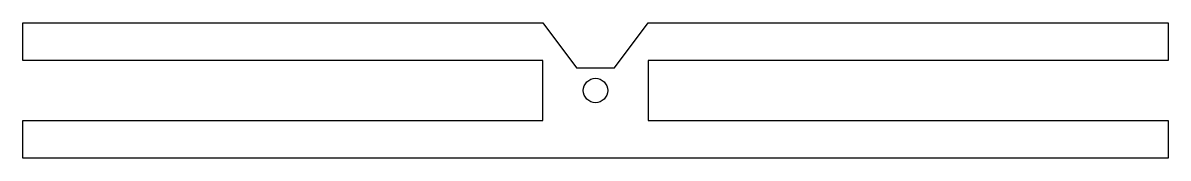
# Model space of a CAD drawing. Header units: millimetres. Extents: x -76 to 76, y -9 to 9.
import ezdxf

# ---------------------------------------------------------------- set-up
doc = ezdxf.new("R2010")
doc.units = ezdxf.units.MM
doc.layers.get('0').update_dxf_attribs({"linetype": 'CONTINUOUS'})

msp = doc.modelspace()

# ---------------------------------------------------------------- linework, layer by layer
for p, q in [((-76, 9), (-7, 9)), ((-76, 4), (-76, 9)), ((-7, 9), (-2.5, 3)), ((2.5, 3), (7, 9)), ((7, 9), (76, 9)), ((76, 9), (76, 4)), ((-7, 4), (-76, 4)), ((-7, -4), (-7, 4)), ((76, 4), (7, 4)), ((7, 4), (7, -4)), ((-2.5, 3), (2.5, 3)), ((-76, -9), (-76, -4)), ((-76, -4), (-7, -4)), ((7, -4), (76, -4)), ((76, -4), (76, -9)), ((76, -9), (-76, -9))]:
    msp.add_line(p, q)
msp.add_circle((0, 0), 1.62)

doc.saveas('drawing.dxf')
